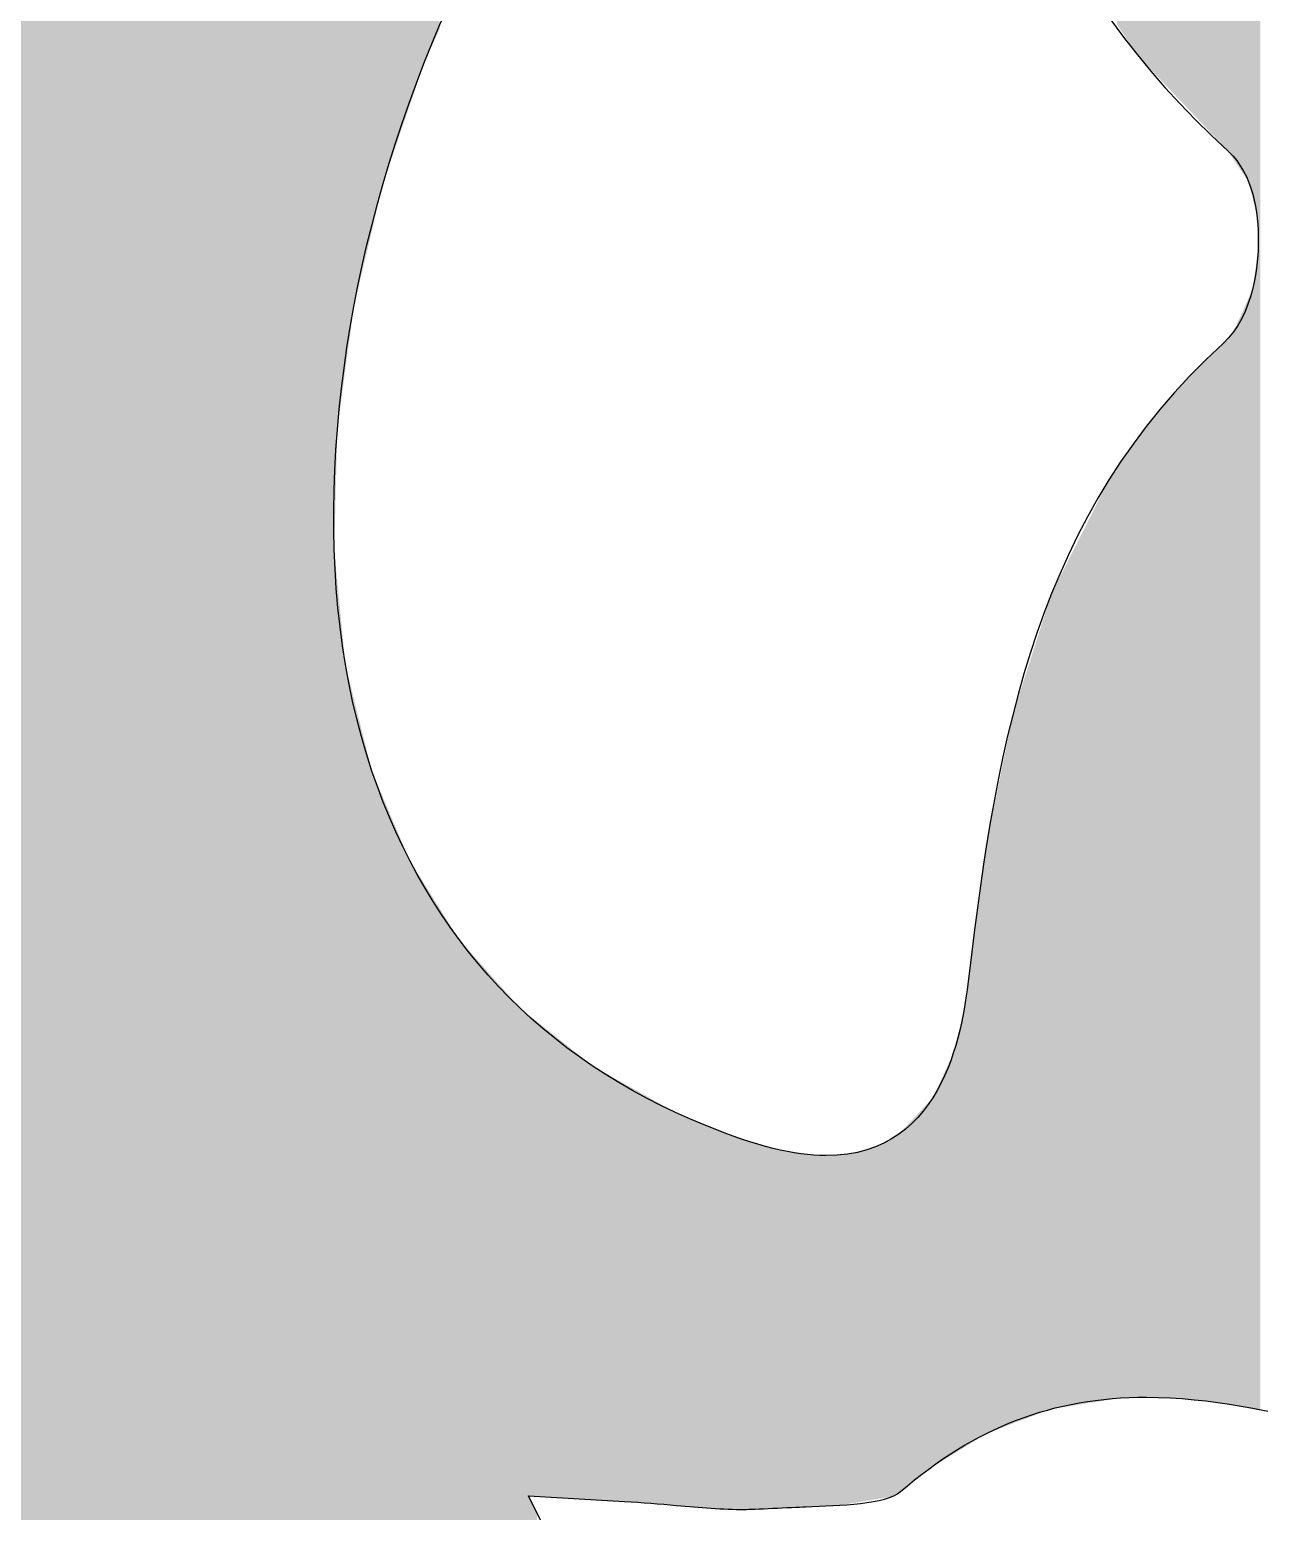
# Model space of a CAD drawing. Extents: x 274 to 390, y 552 to 644.
# Drawn here: x 354.66 to 365.66, y 573.43 to 586.68 of the extents above; entities that cross this region are included whole.
import ezdxf

# ---------------------------------------------------------------- set-up
doc = ezdxf.new("R2010")
doc.units = 0
doc.layers.add('LAYER_1', color=7, linetype='CONTINUOUS')

# ---------------------------------------------------------------- blocks, each defined once
blk = doc.blocks.new('*U1')
at = {"layer": 'LAYER_1', "color": 7}
for points in [[(356.849, 562.004), (356.59, 634.982), (356.849, 635.052)], [(356.849, 562.004), (356.849, 635.052), (357.126, 562.203)], [(357.126, 562.203), (356.849, 635.052), (357.126, 634.868)], [(356.59, 561.818), (355.583, 634.711), (356.59, 634.982)], [(356.59, 561.818), (356.59, 634.982), (356.849, 562.004)], [(357.126, 562.203), (357.126, 634.868), (357.337, 562.5)], [(357.337, 562.5), (357.126, 634.868), (357.337, 634.729)], [(355.464, 561.973), (355.233, 634.466), (355.464, 634.678)], [(355.583, 561.931), (355.464, 634.678), (355.583, 634.711)], [(355.464, 561.973), (355.464, 634.678), (355.583, 561.931)], [(355.583, 561.931), (355.583, 634.711), (356.59, 561.818)], [(355.233, 562.055), (355.096, 634.34), (355.233, 634.466)], [(355.233, 562.055), (355.233, 634.466), (355.464, 561.973)], [(355.096, 562.124), (354.23, 633.738), (355.096, 634.34)], [(355.096, 562.124), (355.096, 634.34), (355.233, 562.055)], [(354.23, 562.559), (354.23, 633.738), (355.096, 562.124)], [(357.337, 562.5), (357.337, 613.445), (357.341, 562.507)], [(357.341, 562.507), (357.337, 613.445), (357.341, 613.036)], [(357.341, 562.507), (357.341, 613.036), (357.349, 562.517)], [(357.349, 562.517), (357.341, 613.036), (357.349, 612.837)], [(357.349, 562.517), (357.349, 612.837), (357.357, 562.529)], [(357.357, 562.529), (357.349, 612.837), (357.357, 612.682)], [(357.357, 562.529), (357.357, 612.682), (357.371, 562.549)], [(357.371, 562.549), (357.357, 612.682), (357.371, 612.491)], [(357.371, 562.549), (357.371, 612.491), (357.384, 562.567)], [(357.384, 562.567), (357.371, 612.491), (357.384, 612.395)], [(357.384, 562.567), (357.384, 612.395), (357.386, 562.57)], [(357.386, 562.57), (357.384, 612.395), (357.386, 612.382)], [(357.386, 582.03), (357.386, 612.382), (357.394, 582.333)], [(357.394, 582.333), (357.386, 612.382), (357.394, 612.324)], [(357.394, 582.333), (357.394, 612.324), (357.414, 583.104)], [(357.414, 583.104), (357.394, 612.324), (357.414, 612.176)], [(357.414, 583.104), (357.414, 612.176), (357.474, 583.55)], [(357.474, 583.55), (357.414, 612.176), (357.474, 611.733)], [(357.474, 583.55), (357.474, 611.733), (357.486, 583.639)], [(357.486, 583.639), (357.474, 611.733), (357.486, 611.681)], [(357.486, 583.639), (357.486, 611.681), (357.54, 584.035)], [(357.54, 584.035), (357.486, 611.681), (357.54, 611.451)], [(357.54, 584.035), (357.54, 611.451), (357.562, 584.203)], [(357.562, 584.203), (357.54, 611.451), (357.562, 611.354)], [(357.562, 584.203), (357.562, 611.354), (357.576, 584.263)], [(357.576, 584.263), (357.562, 611.354), (357.576, 611.293)], [(357.576, 584.263), (357.576, 611.293), (357.615, 584.425)], [(357.615, 584.425), (357.576, 611.293), (357.615, 611.128)], [(357.615, 584.425), (357.615, 611.128), (357.647, 584.56)], [(357.647, 584.56), (357.615, 611.128), (357.647, 610.99)], [(357.647, 584.56), (357.647, 610.99), (357.723, 584.879)], [(357.723, 584.879), (357.647, 610.99), (357.723, 610.762)], [(365.665, 574.333), (365.645, 610.72), (365.665, 610.807)], [(357.723, 584.879), (357.723, 610.762), (357.823, 585.302)], [(357.823, 585.302), (357.723, 610.762), (357.823, 610.458)], [(365.637, 584.992), (365.612, 610.579), (365.637, 610.688)], [(365.645, 584.706), (365.637, 610.688), (365.645, 610.72)], [(365.637, 584.992), (365.637, 610.688), (365.645, 584.706)], [(365.645, 574.337), (365.645, 610.72), (365.665, 574.333)], [(365.595, 585.174), (365.562, 610.475), (365.595, 610.543)], [(365.612, 585.101), (365.595, 610.543), (365.612, 610.579)], [(365.595, 585.174), (365.595, 610.543), (365.612, 585.101)], [(365.612, 585.101), (365.612, 610.579), (365.637, 584.992)], [(357.823, 585.302), (357.823, 610.458), (357.842, 585.357)], [(357.842, 585.357), (357.823, 610.458), (357.842, 610.401)], [(365.562, 585.312), (365.5, 610.345), (365.562, 610.475)], [(365.562, 585.312), (365.562, 610.475), (365.595, 585.174)], [(357.842, 585.357), (357.842, 610.401), (357.885, 585.485)], [(357.885, 585.485), (357.842, 610.401), (357.885, 610.27)], [(365.5, 585.406), (365.455, 610.252), (365.5, 610.345)], [(365.5, 585.406), (365.5, 610.345), (365.562, 585.312)], [(357.885, 585.485), (357.885, 610.27), (357.919, 585.584)], [(357.919, 585.584), (357.885, 610.27), (357.919, 610.192)], [(357.919, 585.584), (357.919, 610.192), (358.06, 585.998)], [(358.06, 585.998), (357.919, 610.192), (358.06, 609.866)], [(365.388, 585.575), (365.378, 610.132), (365.388, 610.148)], [(365.39, 585.571), (365.388, 610.148), (365.39, 610.152)], [(365.388, 585.575), (365.388, 610.148), (365.39, 585.571)], [(365.426, 585.517), (365.39, 610.152), (365.426, 610.207)], [(365.39, 585.571), (365.39, 610.152), (365.426, 585.517)], [(365.439, 585.497), (365.426, 610.207), (365.439, 610.227)], [(365.426, 585.517), (365.426, 610.207), (365.439, 585.497)], [(365.455, 585.473), (365.439, 610.227), (365.455, 610.252)], [(365.439, 585.497), (365.439, 610.227), (365.455, 585.473)], [(365.455, 585.473), (365.455, 610.252), (365.5, 585.406)], [(365.317, 585.655), (365.255, 609.942), (365.317, 610.038)], [(365.338, 585.632), (365.317, 610.038), (365.338, 610.071)], [(365.317, 585.655), (365.317, 610.038), (365.338, 585.632)], [(365.357, 585.612), (365.338, 610.071), (365.357, 610.101)], [(365.338, 585.632), (365.338, 610.071), (365.357, 585.612)], [(365.378, 585.59), (365.357, 610.101), (365.378, 610.132)], [(365.357, 585.612), (365.357, 610.101), (365.378, 585.59)], [(365.378, 585.59), (365.378, 610.132), (365.388, 585.575)], [(365.254, 585.721), (365.166, 609.815), (365.254, 609.941)], [(365.255, 585.72), (365.254, 609.941), (365.255, 609.942)], [(365.254, 585.721), (365.254, 609.941), (365.255, 585.72)], [(365.255, 585.72), (365.255, 609.942), (365.317, 585.655)], [(358.06, 585.998), (358.06, 609.866), (358.062, 586.002)], [(358.062, 586.002), (358.06, 609.866), (358.062, 609.863)], [(358.062, 586.002), (358.062, 609.863), (358.185, 586.364)], [(358.185, 586.364), (358.062, 609.863), (358.185, 609.578)], [(365.166, 585.815), (365.077, 609.688), (365.166, 609.815)], [(365.166, 585.815), (365.166, 609.815), (365.254, 585.721)], [(365.035, 585.953), (364.995, 609.57), (365.035, 609.628)], [(365.077, 585.909), (365.035, 609.628), (365.077, 609.688)], [(365.035, 585.953), (365.035, 609.628), (365.077, 585.909)], [(365.077, 585.909), (365.077, 609.688), (365.166, 585.815)], [(358.185, 586.364), (358.185, 609.578), (358.188, 586.375)], [(358.188, 586.375), (358.185, 609.578), (358.188, 609.571)], [(358.188, 586.375), (358.188, 609.571), (358.33, 586.688)], [(364.94, 586.054), (364.89, 609.401), (364.94, 609.481)], [(364.995, 585.996), (364.94, 609.481), (364.995, 609.57)], [(364.94, 586.054), (364.94, 609.481), (364.995, 585.996)], [(364.995, 585.996), (364.995, 609.57), (365.035, 585.953)], [(364.89, 586.107), (364.714, 609.117), (364.89, 609.401)], [(364.89, 586.107), (364.89, 609.401), (364.94, 586.054)], [(364.714, 586.294), (364.644, 609.004), (364.714, 609.117)], [(364.714, 586.294), (364.714, 609.117), (364.89, 586.107)], [(364.644, 586.368), (364.609, 608.948), (364.644, 609.004)], [(364.644, 586.368), (364.644, 609.004), (364.714, 586.294)], [(364.545, 586.481), (364.501, 608.774), (364.545, 608.845)], [(364.566, 586.451), (364.545, 608.845), (364.566, 608.878)], [(364.545, 586.481), (364.545, 608.845), (364.566, 586.451)], [(364.595, 586.42), (364.566, 608.878), (364.595, 608.926)], [(364.566, 586.451), (364.566, 608.878), (364.595, 586.42)], [(364.609, 586.405), (364.595, 608.926), (364.609, 608.948)], [(364.595, 586.42), (364.595, 608.926), (364.609, 586.405)], [(364.609, 586.405), (364.609, 608.948), (364.644, 586.368)], [(364.494, 586.558), (364.417, 608.622), (364.494, 608.763)], [(364.501, 586.548), (364.494, 608.763), (364.501, 608.774)], [(364.494, 586.558), (364.494, 608.763), (364.501, 586.548)], [(364.501, 586.548), (364.501, 608.774), (364.545, 586.481)], [(364.417, 586.674), (364.384, 608.563), (364.417, 608.622)], [(364.384, 586.723), (364.384, 608.563), (364.417, 586.674)], [(364.417, 586.674), (364.417, 608.622), (364.494, 586.558)], [(365.637, 574.339), (365.612, 584.474), (365.637, 584.653)], [(365.645, 574.337), (365.637, 584.653), (365.645, 584.706)], [(365.637, 574.339), (365.637, 584.653), (365.645, 574.337)], [(365.612, 574.344), (365.595, 584.354), (365.612, 584.474)], [(365.612, 574.344), (365.612, 584.474), (365.637, 574.339)], [(365.595, 574.348), (365.562, 584.282), (365.595, 584.354)], [(365.595, 574.348), (365.595, 584.354), (365.612, 574.344)], [(365.562, 574.355), (365.5, 584.142), (365.562, 584.282)], [(365.562, 574.355), (365.562, 584.282), (365.595, 574.348)], [(365.5, 574.368), (365.455, 584.042), (365.5, 584.142)], [(365.5, 574.368), (365.5, 584.142), (365.562, 574.355)], [(365.378, 574.393), (365.357, 583.896), (365.378, 583.92)], [(365.388, 574.391), (365.378, 583.92), (365.388, 583.931)], [(365.378, 574.393), (365.378, 583.92), (365.388, 574.391)], [(365.39, 574.391), (365.388, 583.931), (365.39, 583.934)], [(365.388, 574.391), (365.388, 583.931), (365.39, 574.391)], [(365.426, 574.384), (365.39, 583.934), (365.426, 583.976)], [(365.39, 574.391), (365.39, 583.934), (365.426, 574.384)], [(365.439, 574.381), (365.426, 583.976), (365.439, 584.006)], [(365.426, 574.384), (365.426, 583.976), (365.439, 574.381)], [(365.455, 574.377), (365.439, 584.006), (365.455, 584.042)], [(365.439, 574.381), (365.439, 584.006), (365.455, 574.377)], [(365.455, 574.377), (365.455, 584.042), (365.5, 574.368)], [(365.254, 574.407), (365.166, 583.712), (365.254, 583.799)], [(365.255, 574.407), (365.254, 583.799), (365.255, 583.8)], [(365.254, 574.407), (365.254, 583.799), (365.255, 574.407)], [(365.317, 574.4), (365.255, 583.8), (365.317, 583.857)], [(365.255, 574.407), (365.255, 583.8), (365.317, 574.4)], [(365.338, 574.397), (365.317, 583.857), (365.338, 583.877)], [(365.317, 574.4), (365.317, 583.857), (365.338, 574.397)], [(365.357, 574.395), (365.338, 583.877), (365.357, 583.896)], [(365.338, 574.397), (365.338, 583.877), (365.357, 574.395)], [(365.357, 574.395), (365.357, 583.896), (365.378, 574.393)], [(365.166, 574.417), (365.077, 583.624), (365.166, 583.712)], [(365.166, 574.417), (365.166, 583.712), (365.254, 574.407)], [(364.995, 574.437), (364.94, 583.472), (364.995, 583.536)], [(365.035, 574.432), (364.995, 583.536), (365.035, 583.583)], [(364.995, 574.437), (364.995, 583.536), (365.035, 574.432)], [(365.077, 574.427), (365.035, 583.583), (365.077, 583.624)], [(365.035, 574.432), (365.035, 583.583), (365.077, 574.427)], [(365.077, 574.427), (365.077, 583.624), (365.166, 574.417)], [(364.89, 574.446), (364.714, 583.211), (364.89, 583.415)], [(364.94, 574.443), (364.89, 583.415), (364.94, 583.472)], [(364.89, 574.446), (364.89, 583.415), (364.94, 574.443)], [(364.94, 574.443), (364.94, 583.472), (364.995, 574.437)], [(364.644, 574.452), (364.609, 583.079), (364.644, 583.13)], [(364.714, 574.454), (364.644, 583.13), (364.714, 583.211)], [(364.644, 574.452), (364.644, 583.13), (364.714, 574.454)], [(364.714, 574.454), (364.714, 583.211), (364.89, 574.446)], [(364.566, 574.45), (364.545, 582.988), (364.566, 583.018)], [(364.595, 574.451), (364.566, 583.018), (364.595, 583.06)], [(364.566, 574.45), (364.566, 583.018), (364.595, 574.451)], [(364.609, 574.451), (364.595, 583.06), (364.609, 583.079)], [(364.595, 574.451), (364.595, 583.06), (364.609, 574.451)], [(364.609, 574.451), (364.609, 583.079), (364.644, 574.452)], [(364.494, 574.449), (364.417, 582.804), (364.494, 582.915)], [(364.501, 574.449), (364.494, 582.915), (364.501, 582.925)], [(364.494, 574.449), (364.494, 582.915), (364.501, 574.449)], [(364.545, 574.45), (364.501, 582.925), (364.545, 582.988)], [(364.501, 574.449), (364.501, 582.925), (364.545, 574.45)], [(364.545, 574.45), (364.545, 582.988), (364.566, 574.45)], [(364.366, 574.439), (364.311, 582.653), (364.366, 582.731)], [(364.384, 574.442), (364.366, 582.731), (364.384, 582.757)], [(364.366, 574.439), (364.366, 582.731), (364.384, 574.442)], [(364.417, 574.447), (364.384, 582.757), (364.417, 582.804)], [(364.384, 574.442), (364.384, 582.757), (364.417, 574.447)], [(364.417, 574.447), (364.417, 582.804), (364.494, 574.449)], [(364.311, 574.43), (364.14, 582.313), (364.311, 582.653)], [(364.311, 574.43), (364.311, 582.653), (364.366, 574.439)], [(364.14, 574.403), (364.059, 582.153), (364.14, 582.313)], [(364.14, 574.403), (364.14, 582.313), (364.311, 574.43)], [(364.027, 574.385), (363.989, 582.014), (364.027, 582.088)], [(364.059, 574.39), (364.027, 582.088), (364.059, 582.153)], [(364.027, 574.385), (364.027, 582.088), (364.059, 574.39)], [(364.059, 574.39), (364.059, 582.153), (364.14, 574.403)], [(357.386, 562.57), (357.386, 582.03), (357.394, 562.581)], [(357.394, 562.581), (357.386, 582.03), (357.394, 581.948)], [(357.394, 562.581), (357.394, 581.948), (357.414, 562.615)], [(357.414, 562.615), (357.394, 581.948), (357.414, 581.743)], [(363.969, 574.376), (363.933, 581.903), (363.969, 581.974)], [(363.989, 574.379), (363.969, 581.974), (363.989, 582.014)], [(363.969, 574.376), (363.969, 581.974), (363.989, 574.379)], [(363.989, 574.379), (363.989, 582.014), (364.027, 574.385)], [(363.933, 574.37), (363.799, 581.637), (363.933, 581.903)], [(363.933, 574.37), (363.933, 581.903), (363.969, 574.376)], [(357.414, 562.615), (357.414, 581.743), (357.474, 562.715)], [(357.474, 562.715), (357.414, 581.743), (357.474, 581.127)], [(363.797, 574.349), (363.682, 581.27), (363.797, 581.63)], [(363.799, 574.349), (363.797, 581.63), (363.799, 581.637)], [(363.797, 574.349), (363.797, 581.63), (363.797, 574.349)], [(363.797, 574.349), (363.797, 581.63), (363.797, 581.63)], [(363.797, 574.349), (363.797, 581.63), (363.799, 574.349)], [(363.799, 574.349), (363.799, 581.637), (363.933, 574.37)], [(363.682, 574.305), (363.672, 581.239), (363.682, 581.27)], [(363.682, 574.305), (363.682, 581.27), (363.797, 574.349)], [(363.672, 574.301), (363.62, 581.076), (363.672, 581.239)], [(363.672, 574.301), (363.672, 581.239), (363.682, 574.305)], [(357.474, 562.715), (357.474, 581.127), (357.486, 562.735)], [(357.486, 562.735), (357.474, 581.127), (357.486, 581.003)], [(357.486, 562.735), (357.486, 581.003), (357.54, 562.825)], [(357.54, 562.825), (357.486, 581.003), (357.54, 580.788)], [(363.615, 574.28), (363.594, 580.997), (363.615, 581.062)], [(363.618, 574.281), (363.615, 581.062), (363.618, 581.072)], [(363.615, 574.28), (363.615, 581.062), (363.618, 574.281)], [(363.62, 574.282), (363.618, 581.072), (363.62, 581.076)], [(363.618, 574.281), (363.618, 581.072), (363.62, 574.282)], [(363.62, 574.282), (363.62, 581.076), (363.672, 574.301)], [(363.584, 574.268), (363.547, 580.85), (363.584, 580.963)], [(363.589, 574.27), (363.584, 580.963), (363.589, 580.98)], [(363.584, 574.268), (363.584, 580.963), (363.589, 574.27)], [(363.594, 574.272), (363.589, 580.98), (363.594, 580.997)], [(363.589, 574.27), (363.589, 580.98), (363.594, 574.272)], [(363.594, 574.272), (363.594, 580.997), (363.615, 574.28)], [(357.54, 562.825), (357.54, 580.788), (357.562, 562.863)], [(357.562, 562.863), (357.54, 580.788), (357.562, 580.697)], [(363.529, 574.247), (363.505, 580.719), (363.529, 580.792)], [(363.547, 574.254), (363.529, 580.792), (363.547, 580.85)], [(363.529, 574.247), (363.529, 580.792), (363.547, 574.254)], [(363.547, 574.254), (363.547, 580.85), (363.584, 574.268)], [(357.562, 562.863), (357.562, 580.697), (357.576, 562.886)], [(357.576, 562.886), (357.562, 580.697), (357.576, 580.64)], [(357.576, 562.886), (357.576, 580.64), (357.615, 562.921)], [(357.615, 562.921), (357.576, 580.64), (357.615, 580.485)], [(363.469, 574.225), (363.455, 580.562), (363.469, 580.607)], [(363.47, 574.225), (363.469, 580.607), (363.47, 580.608)], [(363.469, 574.225), (363.469, 580.607), (363.47, 574.225)], [(363.476, 574.228), (363.47, 580.608), (363.476, 580.628)], [(363.47, 574.225), (363.47, 580.608), (363.476, 574.228)], [(363.486, 574.231), (363.476, 580.628), (363.486, 580.658)], [(363.476, 574.228), (363.476, 580.628), (363.486, 574.231)], [(363.505, 574.239), (363.486, 580.658), (363.505, 580.719)], [(363.486, 574.231), (363.486, 580.658), (363.505, 574.239)], [(363.505, 574.239), (363.505, 580.719), (363.529, 574.247)], [(357.615, 562.921), (357.615, 580.485), (357.647, 562.95)], [(357.647, 562.95), (357.615, 580.485), (357.647, 580.355)], [(363.451, 574.218), (363.423, 580.411), (363.451, 580.551)], [(363.455, 574.22), (363.451, 580.551), (363.455, 580.562)], [(363.451, 574.218), (363.451, 580.551), (363.455, 574.22)], [(363.455, 574.22), (363.455, 580.562), (363.469, 574.225)], [(357.647, 562.95), (357.647, 580.355), (357.723, 563.019)], [(357.723, 563.019), (357.647, 580.355), (357.723, 580.051)], [(363.42, 574.207), (363.402, 580.308), (363.42, 580.396)], [(363.423, 574.208), (363.42, 580.396), (363.423, 580.411)], [(363.42, 574.207), (363.42, 580.396), (363.423, 574.208)], [(363.423, 574.208), (363.423, 580.411), (363.451, 574.218)], [(363.402, 574.2), (363.221, 579.413), (363.402, 580.308)], [(363.402, 574.2), (363.402, 580.308), (363.42, 574.207)], [(357.723, 563.019), (357.723, 580.051), (357.823, 563.11)], [(357.823, 563.11), (357.723, 580.051), (357.823, 579.814)], [(357.823, 563.11), (357.823, 579.814), (357.842, 563.127)], [(357.842, 563.127), (357.823, 579.814), (357.842, 579.769)], [(357.842, 563.127), (357.842, 579.769), (357.885, 563.166)], [(357.885, 563.166), (357.842, 579.769), (357.885, 579.666)], [(357.885, 563.166), (357.885, 579.666), (357.919, 563.197)], [(357.919, 563.197), (357.885, 579.666), (357.919, 579.587)], [(357.919, 563.197), (357.919, 579.587), (358.06, 563.251)], [(358.06, 563.251), (357.919, 579.587), (358.06, 579.254)], [(363.218, 574.131), (363.199, 579.249), (363.218, 579.391)], [(363.221, 574.132), (363.218, 579.391), (363.221, 579.413)], [(363.218, 574.131), (363.218, 579.391), (363.221, 574.132)], [(363.221, 574.132), (363.221, 579.413), (363.402, 574.2)], [(358.06, 563.251), (358.06, 579.254), (358.062, 563.252)], [(358.062, 563.252), (358.06, 579.254), (358.062, 579.25)], [(358.062, 563.252), (358.062, 579.25), (358.185, 563.299)], [(358.185, 563.299), (358.062, 579.25), (358.185, 579.054)], [(363.199, 574.118), (363.096, 578.494), (363.199, 579.249)], [(363.199, 574.118), (363.199, 579.249), (363.218, 574.131)], [(358.185, 563.299), (358.185, 579.054), (358.188, 563.3)], [(358.188, 563.3), (358.185, 579.054), (358.188, 579.048)], [(358.188, 563.3), (358.188, 579.048), (358.33, 563.355)], [(358.33, 563.355), (358.188, 579.048), (358.33, 578.822)], [(358.33, 563.355), (358.33, 578.822), (358.453, 563.402)], [(358.453, 563.402), (358.33, 578.822), (358.453, 578.624)], [(358.453, 563.402), (358.453, 578.624), (358.504, 563.422)], [(358.504, 563.422), (358.453, 578.624), (358.504, 578.544)], [(358.504, 563.422), (358.504, 578.544), (358.53, 563.432)], [(358.53, 563.432), (358.504, 578.544), (358.53, 578.515)], [(358.53, 563.432), (358.53, 578.515), (358.54, 563.436)], [(358.54, 563.436), (358.53, 578.515), (358.54, 578.503)], [(358.54, 563.436), (358.54, 578.503), (358.584, 563.453)], [(358.584, 563.453), (358.54, 578.503), (358.584, 578.454)], [(363.096, 574.055), (363.071, 578.31), (363.096, 578.494)], [(363.096, 574.055), (363.096, 578.494), (363.199, 574.118)], [(358.584, 563.453), (358.584, 578.454), (358.636, 563.473)], [(358.636, 563.473), (358.584, 578.454), (358.636, 578.395)], [(358.636, 563.473), (358.636, 578.395), (358.65, 563.478)], [(358.65, 563.478), (358.636, 578.395), (358.65, 578.38)], [(358.65, 563.478), (358.65, 578.38), (358.655, 563.48)], [(358.655, 563.48), (358.65, 578.38), (358.655, 578.373)], [(358.655, 563.48), (358.655, 578.373), (358.703, 563.498)], [(358.703, 563.498), (358.655, 578.373), (358.703, 578.32)], [(358.703, 563.498), (358.703, 578.32), (358.797, 563.535)], [(358.797, 563.535), (358.703, 578.32), (358.797, 578.214)], [(363.062, 574.033), (363.021, 577.948), (363.062, 578.238)], [(363.071, 574.039), (363.062, 578.238), (363.071, 578.31)], [(363.062, 574.033), (363.062, 578.238), (363.071, 574.039)], [(363.071, 574.039), (363.071, 578.31), (363.096, 574.055)], [(358.797, 563.535), (358.797, 578.214), (358.822, 563.577)], [(358.822, 563.577), (358.797, 578.214), (358.822, 578.186)], [(358.822, 563.577), (358.822, 578.186), (358.87, 563.658)], [(358.87, 563.658), (358.822, 578.186), (358.87, 578.133)], [(358.87, 563.658), (358.87, 578.133), (358.876, 563.668)], [(358.876, 563.668), (358.87, 578.133), (358.876, 578.125)], [(358.876, 563.668), (358.876, 578.125), (358.947, 563.789)], [(358.947, 563.789), (358.876, 578.125), (358.947, 578.046)], [(358.947, 563.789), (358.947, 578.046), (359.042, 563.949)], [(359.042, 563.949), (358.947, 578.046), (359.042, 577.939)], [(359.042, 563.949), (359.042, 577.939), (359.048, 563.959)], [(359.048, 563.959), (359.042, 577.939), (359.048, 577.933)], [(359.048, 563.959), (359.048, 577.933), (359.103, 564.053)], [(359.103, 564.053), (359.048, 577.933), (359.103, 577.888)], [(359.103, 564.053), (359.103, 577.888), (359.127, 564.093)], [(359.127, 564.093), (359.103, 577.888), (359.127, 577.869)], [(359.127, 573.56), (359.127, 577.869), (359.131, 573.571)], [(359.131, 573.571), (359.127, 577.869), (359.131, 577.866)], [(359.131, 573.571), (359.131, 577.866), (359.162, 573.569)], [(359.162, 573.569), (359.131, 577.866), (359.162, 577.841)], [(359.162, 573.569), (359.162, 577.841), (359.2, 573.567)], [(359.2, 573.567), (359.162, 577.841), (359.2, 577.811)], [(363.016, 574.004), (362.978, 577.762), (363.016, 577.918)], [(363.017, 574.005), (363.016, 577.918), (363.017, 577.923)], [(363.016, 574.004), (363.016, 577.918), (363.017, 574.005)], [(363.021, 574.007), (363.017, 577.923), (363.021, 577.948)], [(363.017, 574.005), (363.017, 577.923), (363.021, 574.007)], [(363.021, 574.007), (363.021, 577.948), (363.062, 574.033)], [(359.2, 573.567), (359.2, 577.811), (359.209, 573.566)], [(359.209, 573.566), (359.2, 577.811), (359.209, 577.803)], [(359.209, 573.566), (359.209, 577.803), (359.295, 573.561)], [(359.295, 573.561), (359.209, 577.803), (359.295, 577.735)], [(359.295, 573.561), (359.295, 577.735), (359.338, 573.559)], [(359.338, 573.559), (359.295, 577.735), (359.338, 577.7)], [(359.338, 573.559), (359.338, 577.7), (359.368, 573.557)], [(359.368, 573.557), (359.338, 577.7), (359.368, 577.677)], [(362.978, 573.981), (362.92, 577.529), (362.978, 577.762)], [(362.978, 573.981), (362.978, 577.762), (363.016, 574.004)], [(359.368, 573.557), (359.368, 577.677), (359.401, 573.555)], [(359.401, 573.555), (359.368, 577.677), (359.401, 577.65)], [(359.401, 573.555), (359.401, 577.65), (359.417, 573.554)], [(359.417, 573.554), (359.401, 577.65), (359.417, 577.638)], [(359.417, 573.554), (359.417, 577.638), (359.437, 573.553)], [(359.437, 573.553), (359.417, 577.638), (359.437, 577.622)], [(359.437, 573.553), (359.437, 577.622), (359.485, 573.551)], [(359.485, 573.551), (359.437, 577.622), (359.485, 577.583)], [(359.485, 573.551), (359.485, 577.583), (359.494, 573.55)], [(359.494, 573.55), (359.485, 577.583), (359.494, 577.576)], [(359.494, 573.55), (359.494, 577.576), (359.503, 573.55)], [(359.503, 573.55), (359.494, 577.576), (359.503, 577.568)], [(359.503, 573.55), (359.503, 577.568), (359.562, 573.546)], [(359.562, 573.546), (359.503, 577.568), (359.562, 577.521)], [(359.562, 573.546), (359.562, 577.521), (359.586, 573.545)], [(359.586, 573.545), (359.562, 577.521), (359.586, 577.502)], [(359.586, 573.545), (359.586, 577.502), (359.6, 573.544)], [(359.6, 573.544), (359.586, 577.502), (359.6, 577.491)], [(359.6, 573.544), (359.6, 577.491), (359.634, 573.542)], [(359.634, 573.542), (359.6, 577.491), (359.634, 577.464)], [(359.634, 573.542), (359.634, 577.464), (359.645, 573.542)], [(359.645, 573.542), (359.634, 577.464), (359.645, 577.455)], [(359.645, 573.542), (359.645, 577.455), (359.67, 573.54)], [(359.67, 573.54), (359.645, 577.455), (359.67, 577.435)], [(359.67, 573.54), (359.67, 577.435), (359.692, 573.539)], [(359.692, 573.539), (359.67, 577.435), (359.692, 577.417)], [(362.894, 573.929), (362.872, 577.424), (362.894, 577.472)], [(362.92, 573.945), (362.894, 577.472), (362.92, 577.529)], [(362.894, 573.929), (362.894, 577.472), (362.92, 573.945)], [(362.92, 573.945), (362.92, 577.529), (362.978, 573.981)], [(359.692, 573.539), (359.692, 577.417), (359.702, 573.538)], [(359.702, 573.538), (359.692, 577.417), (359.702, 577.412)], [(359.702, 573.538), (359.702, 577.412), (359.802, 573.533)], [(359.802, 573.533), (359.702, 577.412), (359.802, 577.356)], [(359.802, 573.533), (359.802, 577.356), (359.831, 573.531)], [(359.831, 573.531), (359.802, 577.356), (359.831, 577.34)], [(359.831, 573.531), (359.831, 577.34), (359.871, 573.529)], [(359.871, 573.529), (359.831, 577.34), (359.871, 577.317)], [(359.871, 573.529), (359.871, 577.317), (359.897, 573.527)], [(359.897, 573.527), (359.871, 577.317), (359.897, 577.303)], [(359.897, 573.527), (359.897, 577.303), (359.925, 573.526)], [(359.925, 573.526), (359.897, 577.303), (359.925, 577.287)], [(362.816, 573.88), (362.797, 577.26), (362.816, 577.302)], [(362.838, 573.893), (362.816, 577.302), (362.838, 577.349)], [(362.816, 573.88), (362.816, 577.302), (362.838, 573.893)], [(362.872, 573.915), (362.838, 577.349), (362.872, 577.424)], [(362.838, 573.893), (362.838, 577.349), (362.872, 573.915)], [(362.872, 573.915), (362.872, 577.424), (362.894, 573.929)], [(359.925, 573.526), (359.925, 577.287), (359.934, 573.525)], [(359.934, 573.525), (359.925, 577.287), (359.934, 577.282)], [(359.934, 573.525), (359.934, 577.282), (360.04, 573.519)], [(360.04, 573.519), (359.934, 577.282), (360.04, 577.222)], [(360.04, 573.519), (360.04, 577.222), (360.076, 573.516)], [(360.076, 573.516), (360.04, 577.222), (360.076, 577.202)], [(360.076, 573.516), (360.076, 577.202), (360.192, 573.507)], [(360.192, 573.507), (360.076, 577.202), (360.192, 577.137)], [(362.777, 573.856), (362.737, 577.131), (362.777, 577.218)], [(362.797, 573.868), (362.777, 577.218), (362.797, 577.26)], [(362.777, 573.856), (362.777, 577.218), (362.797, 573.868)], [(362.797, 573.868), (362.797, 577.26), (362.816, 573.88)], [(360.192, 573.507), (360.192, 577.137), (360.206, 573.506)], [(360.206, 573.506), (360.192, 577.137), (360.206, 577.129)], [(360.206, 573.506), (360.206, 577.129), (360.302, 573.498)], [(360.302, 573.498), (360.206, 577.129), (360.302, 577.075)], [(360.302, 573.498), (360.302, 577.075), (360.342, 573.495)], [(360.342, 573.495), (360.302, 577.075), (360.342, 577.053)], [(360.342, 573.495), (360.342, 577.053), (360.347, 573.494)], [(360.347, 573.494), (360.342, 577.053), (360.347, 577.05)], [(360.347, 573.494), (360.347, 577.05), (360.431, 573.488)], [(360.431, 573.488), (360.347, 577.05), (360.431, 577.003)], [(362.669, 573.788), (362.614, 576.998), (362.669, 577.057)], [(362.734, 573.829), (362.669, 577.057), (362.734, 577.127)], [(362.669, 573.788), (362.669, 577.057), (362.734, 573.829)], [(362.737, 573.831), (362.734, 577.127), (362.737, 577.131)], [(362.734, 573.829), (362.734, 577.127), (362.737, 573.831)], [(362.737, 573.831), (362.737, 577.131), (362.777, 573.856)], [(360.431, 573.488), (360.431, 577.003), (360.437, 573.487)], [(360.437, 573.487), (360.431, 577.003), (360.437, 576.999)], [(360.437, 573.487), (360.437, 576.999), (360.534, 573.479)], [(360.534, 573.479), (360.437, 576.999), (360.534, 576.956)], [(360.534, 573.479), (360.534, 576.956), (360.547, 573.478)], [(360.547, 573.478), (360.534, 576.956), (360.547, 576.951)], [(360.547, 573.478), (360.547, 576.951), (360.563, 573.477)], [(360.563, 573.477), (360.547, 576.951), (360.563, 576.944)], [(360.563, 573.477), (360.563, 576.944), (360.638, 573.472)], [(360.638, 573.472), (360.563, 576.944), (360.638, 576.91)], [(360.638, 573.472), (360.638, 576.91), (360.648, 573.471)], [(360.648, 573.471), (360.638, 576.91), (360.648, 576.906)], [(360.648, 573.471), (360.648, 576.906), (360.718, 573.467)], [(360.718, 573.467), (360.648, 576.906), (360.718, 576.878)], [(362.535, 573.683), (362.508, 576.885), (362.535, 576.913)], [(362.557, 573.7), (362.535, 576.913), (362.557, 576.937)], [(362.535, 573.683), (362.535, 576.913), (362.557, 573.7)], [(362.564, 573.706), (362.557, 576.937), (362.564, 576.945)], [(362.557, 573.7), (362.557, 576.937), (362.564, 573.706)], [(362.613, 573.744), (362.564, 576.945), (362.613, 576.997)], [(362.564, 573.706), (362.564, 576.945), (362.613, 573.744)], [(362.614, 573.745), (362.613, 576.997), (362.614, 576.998)], [(362.613, 573.744), (362.613, 576.997), (362.614, 573.745)], [(362.614, 573.745), (362.614, 576.998), (362.669, 573.788)], [(360.718, 573.467), (360.718, 576.878), (360.75, 573.464)], [(360.75, 573.464), (360.718, 576.878), (360.75, 576.865)], [(360.75, 573.464), (360.75, 576.865), (360.873, 573.456)], [(360.873, 573.456), (360.75, 576.865), (360.873, 576.817)], [(360.873, 573.456), (360.873, 576.817), (360.888, 573.455)], [(360.888, 573.455), (360.873, 576.817), (360.888, 576.812)], [(360.888, 573.455), (360.888, 576.812), (360.91, 573.455)], [(360.91, 573.455), (360.888, 576.812), (360.91, 576.805)], [(360.91, 573.455), (360.91, 576.805), (360.92, 573.455)], [(360.92, 573.455), (360.91, 576.805), (360.92, 576.802)], [(360.92, 573.455), (360.92, 576.802), (360.997, 573.455)], [(360.997, 573.455), (360.92, 576.802), (360.997, 576.777)], [(360.997, 573.455), (360.997, 576.777), (361.007, 573.455)], [(361.007, 573.455), (360.997, 576.777), (361.007, 576.774)], [(361.007, 573.455), (361.007, 576.774), (361.04, 573.454)], [(361.04, 573.454), (361.007, 576.774), (361.04, 576.764)], [(362.368, 573.565), (362.307, 576.736), (362.368, 576.769)], [(362.369, 573.565), (362.368, 576.769), (362.369, 576.77)], [(362.368, 573.565), (362.368, 576.769), (362.369, 573.565)], [(362.398, 573.58), (362.369, 576.77), (362.398, 576.785)], [(362.369, 573.565), (362.369, 576.77), (362.398, 573.58)], [(362.434, 573.6), (362.398, 576.785), (362.434, 576.805)], [(362.398, 573.58), (362.398, 576.785), (362.434, 573.6)], [(362.439, 573.603), (362.434, 576.805), (362.439, 576.81)], [(362.434, 573.6), (362.434, 576.805), (362.439, 573.603)], [(362.447, 573.61), (362.439, 576.81), (362.447, 576.819)], [(362.439, 573.603), (362.439, 576.81), (362.447, 573.61)], [(362.463, 573.623), (362.447, 576.819), (362.463, 576.836)], [(362.447, 573.61), (362.447, 576.819), (362.463, 573.623)], [(362.466, 573.625), (362.463, 576.836), (362.466, 576.839)], [(362.463, 573.623), (362.463, 576.836), (362.466, 573.625)], [(362.47, 573.628), (362.466, 576.839), (362.47, 576.843)], [(362.466, 573.625), (362.466, 576.839), (362.47, 573.628)], [(362.479, 573.636), (362.47, 576.843), (362.479, 576.854)], [(362.47, 573.628), (362.47, 576.843), (362.479, 573.636)], [(362.482, 573.639), (362.479, 576.854), (362.482, 576.857)], [(362.479, 573.636), (362.479, 576.854), (362.482, 573.639)], [(362.488, 573.644), (362.482, 576.857), (362.488, 576.863)], [(362.482, 573.639), (362.482, 576.857), (362.488, 573.644)], [(362.508, 573.661), (362.488, 576.863), (362.508, 576.885)], [(362.488, 573.644), (362.488, 576.863), (362.508, 573.661)], [(362.508, 573.661), (362.508, 576.885), (362.535, 573.683)], [(361.04, 573.454), (361.04, 576.764), (361.046, 573.454)], [(361.046, 573.454), (361.04, 576.764), (361.046, 576.762)], [(361.046, 573.454), (361.046, 576.762), (361.067, 573.454)], [(361.067, 573.454), (361.046, 576.762), (361.067, 576.755)], [(361.067, 573.454), (361.067, 576.755), (361.111, 573.454)], [(361.111, 573.454), (361.067, 576.755), (361.111, 576.741)], [(361.111, 573.454), (361.111, 576.741), (361.15, 573.454)], [(361.15, 573.454), (361.111, 576.741), (361.15, 576.729)], [(361.15, 573.454), (361.15, 576.729), (361.151, 573.454)], [(361.151, 573.454), (361.15, 576.729), (361.151, 576.728)], [(361.151, 573.454), (361.151, 576.728), (361.234, 573.458)], [(361.234, 573.458), (361.151, 576.728), (361.234, 576.702)], [(361.234, 573.458), (361.234, 576.702), (361.309, 573.461)], [(361.309, 573.461), (361.234, 576.702), (361.309, 576.678)], [(361.309, 573.461), (361.309, 576.678), (361.341, 573.463)], [(361.341, 573.463), (361.309, 576.678), (361.341, 576.673)], [(361.341, 573.463), (361.341, 576.673), (361.474, 573.469)], [(361.474, 573.469), (361.341, 576.673), (361.474, 576.65)], [(361.474, 573.469), (361.474, 576.65), (361.493, 573.47)], [(361.493, 573.47), (361.474, 576.65), (361.493, 576.647)], [(361.493, 573.47), (361.493, 576.647), (361.498, 573.47)], [(361.498, 573.47), (361.493, 576.647), (361.498, 576.646)], [(361.498, 573.47), (361.498, 576.646), (361.499, 573.47)], [(361.499, 573.47), (361.498, 576.646), (361.499, 576.646)], [(361.499, 573.47), (361.499, 576.646), (361.578, 573.473)], [(361.578, 573.473), (361.499, 576.646), (361.578, 576.633)], [(361.578, 573.473), (361.578, 576.633), (361.592, 573.474)], [(361.592, 573.474), (361.578, 576.633), (361.592, 576.631)], [(362.072, 573.516), (361.984, 576.629), (362.072, 576.652)], [(362.102, 573.521), (362.072, 576.652), (362.102, 576.66)], [(362.072, 573.516), (362.072, 576.652), (362.102, 573.521)], [(362.153, 573.529), (362.102, 576.66), (362.153, 576.673)], [(362.102, 573.521), (362.102, 576.66), (362.153, 573.529)], [(362.192, 573.536), (362.153, 576.673), (362.192, 576.683)], [(362.153, 573.529), (362.153, 576.673), (362.192, 573.536)], [(362.21, 573.539), (362.192, 576.683), (362.21, 576.688)], [(362.192, 573.536), (362.192, 576.683), (362.21, 573.539)], [(362.226, 573.541), (362.21, 576.688), (362.226, 576.692)], [(362.21, 573.539), (362.21, 576.688), (362.226, 573.541)], [(362.281, 573.55), (362.226, 576.692), (362.281, 576.722)], [(362.226, 573.541), (362.226, 576.692), (362.281, 573.55)], [(362.307, 573.555), (362.281, 576.722), (362.307, 576.736)], [(362.281, 573.55), (362.281, 576.722), (362.307, 573.555)], [(362.307, 573.555), (362.307, 576.736), (362.368, 573.565)], [(361.592, 573.474), (361.592, 576.631), (361.626, 573.475)], [(361.626, 573.475), (361.592, 576.631), (361.626, 576.625)], [(361.626, 573.475), (361.626, 576.625), (361.645, 573.476)], [(361.645, 573.476), (361.626, 576.625), (361.645, 576.622)], [(361.645, 573.476), (361.645, 576.622), (361.673, 573.477)], [(361.673, 573.477), (361.645, 576.622), (361.673, 576.617)], [(361.673, 573.477), (361.673, 576.617), (361.721, 573.48)], [(361.721, 573.48), (361.673, 576.617), (361.721, 576.615)], [(361.721, 573.48), (361.721, 576.615), (361.756, 573.481)], [(361.756, 573.481), (361.721, 576.615), (361.756, 576.614)], [(361.756, 573.481), (361.756, 576.614), (361.778, 573.482)], [(361.778, 573.482), (361.756, 576.614), (361.778, 576.614)], [(361.778, 573.482), (361.778, 576.614), (361.833, 573.485)], [(361.833, 573.485), (361.778, 576.614), (361.833, 576.614)], [(361.847, 573.486), (361.833, 576.614), (361.847, 576.615)], [(361.833, 573.485), (361.833, 576.614), (361.847, 573.486)], [(361.89, 573.488), (361.847, 576.615), (361.89, 576.619)], [(361.847, 573.486), (361.847, 576.615), (361.89, 573.488)], [(361.907, 573.488), (361.89, 576.619), (361.907, 576.621)], [(361.89, 573.488), (361.89, 576.619), (361.907, 573.488)], [(361.976, 573.5), (361.907, 576.621), (361.976, 576.627)], [(361.907, 573.488), (361.907, 576.621), (361.976, 573.5)], [(361.984, 573.501), (361.976, 576.627), (361.984, 576.629)], [(361.976, 573.5), (361.976, 576.627), (361.984, 573.501)], [(361.984, 573.501), (361.984, 576.629), (362.072, 573.516)], [(359.127, 564.093), (359.127, 573.56), (359.131, 564.1)], [(359.131, 564.1), (359.127, 573.56), (359.131, 573.552)], [(359.131, 564.1), (359.131, 573.552), (359.162, 564.153)], [(359.162, 564.153), (359.131, 573.552), (359.162, 573.489)], [(359.162, 564.153), (359.162, 573.489), (359.2, 564.216)], [(359.2, 564.216), (359.162, 573.489), (359.2, 573.413)]]:
    blk.add_solid(points, dxfattribs=at)

msp = doc.modelspace()

# ---------------------------------------------------------------- linework, layer by layer
at = {"layer": 'LAYER_1'}
for points, knots in [([(327.292, 551.62), (324.004, 551.62), (320.723, 552.821), (317.538, 555.191), (316.349, 556.075), (315.288, 557.216), (314.263, 558.318), (313.873, 558.738), (313.482, 559.157), (313.085, 559.565), (312.366, 560.302), (311.658, 561.05), (310.951, 561.799), (310.096, 562.702), (309.241, 563.606), (308.366, 564.49), (307.936, 564.925), (307.311, 565.192), (306.455, 565.311), (306.455, 565.311), (305.478, 565.445), (305.478, 565.445), (305.478, 565.445), (306.39, 563.751), (306.524, 563.508), (307.054, 562.551), (307.132, 561.538), (306.744, 560.656), (306.359, 559.779), (305.566, 559.156), (304.512, 558.902), (304.077, 558.797), (303.644, 558.743), (303.226, 558.743), (301.301, 558.743), (299.846, 559.846), (299.334, 561.693), (298.958, 563.054), (299.006, 564.593), (299.053, 566.082), (299.076, 566.839), (299.109, 567.894), (297.612, 567.982), (294.12, 568.189), (290.903, 569.704), (287.486, 572.75), (285.411, 574.6), (284.214, 577.168), (283.718, 580.835), (283.293, 583.98), (283.577, 586.612), (284.611, 589.119), (284.611, 589.119), (284.93, 589.894), (284.93, 589.894), (284.93, 589.894), (283.74, 589.773), (283.74, 589.773), (283.562, 589.758), (283.474, 589.747), (283.389, 589.726), (282.666, 589.541), (282.156, 589.455), (281.785, 589.455), (281.401, 589.455), (281.268, 589.548), (281.201, 589.617), (280.902, 589.929), (280.918, 590.966), (280.956, 591.914), (280.983, 592.583), (280.931, 593.104), (280.588, 593.469), (280.234, 593.849), (279.684, 593.913), (279.193, 593.927), (279.193, 593.927), (278.991, 593.932), (278.991, 593.932), (278.03, 593.952), (277.472, 594.004), (277.177, 594.834), (277.026, 595.255), (276.584, 595.397), (276.194, 595.522), (276.002, 595.583), (275.785, 595.653), (275.683, 595.732), (275.525, 595.854), (275.349, 595.979), (275.169, 596.104), (274.707, 596.429), (274.074, 596.874), (274.03, 597.182), (273.974, 597.574), (274.083, 598.16), (275.676, 598.72), (276.394, 598.972), (277.117, 599.308), (277.376, 600.384), (277.428, 600.427), (277.83, 600.629), (278.212, 600.694), (280.833, 601.14), (281.012, 601.346), (281.02, 603.855), (281.024, 605.375), (281.187, 605.375), (281.458, 605.375), (281.779, 605.375), (282.279, 605.253), (282.725, 605.133), (282.993, 605.062), (283.217, 605.026), (283.409, 605.026), (283.861, 605.026), (284.098, 605.225), (284.217, 605.392), (284.502, 605.789), (284.365, 606.334), (284.238, 606.709), (283.436, 609.071), (283.105, 611.319), (283.228, 613.582), (283.598, 620.445), (289.131, 626.55), (295.561, 627.191), (295.74, 627.209), (295.917, 627.249), (296.093, 627.29), (296.229, 627.321), (296.364, 627.354), (296.502, 627.368), (297.014, 627.417), (297.374, 627.582), (297.602, 627.869), (297.919, 628.267), (297.896, 628.807), (297.841, 629.233), (297.841, 629.233), (297.758, 629.837), (297.758, 629.837), (297.598, 630.98), (297.433, 632.162), (297.654, 633.192), (298.133, 635.417), (299.576, 636.693), (301.612, 636.693), (302.537, 636.693), (303.527, 636.422), (304.476, 635.908), (305.402, 635.407), (305.582, 634.36), (305.569, 633.57), (305.561, 633.046), (305.527, 632.522), (305.49, 631.936), (305.49, 631.936), (305.384, 630.121), (305.384, 630.121), (305.384, 630.121), (306.177, 630.562), (306.177, 630.562), (307.966, 631.558), (309.43, 632.91), (310.784, 634.816), (313.017, 637.961), (315.486, 640.356), (318.331, 642.139), (320.604, 643.563), (323.096, 644.255), (325.948, 644.255), (326.79, 644.255), (327.683, 644.193), (328.601, 644.071), (332.911, 643.496), (337.137, 641.75), (341.9, 638.578), (341.9, 638.578), (342.293, 638.316), (342.293, 638.316), (342.293, 638.316), (343.104, 639.388), (343.368, 639.731), (343.954, 640.496), (344.56, 641.287), (345.118, 642.093), (345.708, 642.943), (346.734, 643.493), (347.732, 643.493), (348.088, 643.493), (348.422, 643.424), (348.723, 643.287), (349.083, 643.123), (349.312, 642.928), (349.367, 642.737), (349.407, 642.597), (349.357, 642.421), (349.22, 642.213), (347.28, 639.279), (347.258, 636.108), (349.151, 632.52), (349.453, 631.949), (349.742, 631.372), (350.031, 630.795), (350.031, 630.795), (350.576, 629.713), (350.576, 629.713), (350.576, 629.713), (351.6, 629.824), (351.6, 629.824), (351.6, 629.824), (351.815, 630.5), (351.871, 630.686), (351.991, 631.087), (352.104, 631.467), (352.258, 631.826), (352.323, 631.979), (352.383, 632.136), (352.443, 632.293), (352.802, 633.231), (353.029, 633.72), (353.874, 633.72), (353.874, 633.72), (354.021, 633.715), (354.022, 633.715), (354.488, 633.715), (354.806, 634.042), (355.085, 634.329), (355.085, 634.329), (355.221, 634.466), (355.221, 634.466), (355.649, 634.88), (356.098, 635.099), (356.518, 635.099), (357.067, 635.099), (357.59, 634.716), (357.99, 634.023), (358.673, 632.837), (359.483, 631.751), (360.113, 630.937), (360.347, 630.635), (360.763, 630.635), (360.899, 630.635), (361.184, 630.635), (361.472, 630.691), (361.583, 630.716), (362.825, 630.989), (364.031, 631.128), (365.166, 631.128), (367.875, 631.128), (370.344, 630.332), (372.505, 628.763), (375.34, 626.702), (378.185, 624.003), (377.786, 619.611), (377.47, 616.143), (375.975, 613.159), (373.215, 610.49), (373.215, 610.49), (372.793, 610.082), (372.793, 610.082), (372.793, 610.082), (373.263, 609.73), (373.263, 609.73), (373.658, 609.434), (374.069, 609.157), (374.476, 608.884), (375.352, 608.295), (376.179, 607.74), (376.788, 607.022), (377.91, 605.7), (379.159, 605.429), (380.688, 605.429), (380.923, 605.429), (381.165, 605.435), (381.413, 605.442), (383.359, 605.5), (389.5, 605.442), (389.5, 605.442), (389.5, 605.442), (389.5, 591.159), (389.5, 591.159), (389.5, 591.159), (382.038, 591.159), (381.52, 591.159), (380.263, 591.159), (378.63, 590.985), (377.148, 589.627), (376.54, 589.069), (375.802, 588.648), (375.02, 588.203), (374.655, 587.995), (374.291, 587.787), (373.94, 587.565), (373.404, 587.227), (373.133, 586.854), (373.11, 586.424), (373.078, 585.826), (373.562, 585.371), (373.929, 585.081), (374.587, 584.562), (375.212, 583.992), (375.79, 583.453), (377.634, 581.731), (378.542, 578.985), (378.28, 575.916), (377.964, 572.216), (376.006, 568.674), (373.291, 566.894), (371.129, 565.477), (368.803, 564.787), (366.179, 564.787), (365.094, 564.787), (363.972, 564.901), (362.75, 565.138), (362.202, 565.243), (361.658, 565.371), (361.093, 565.505), (361.093, 565.505), (359.816, 565.799), (359.816, 565.799), (359.816, 565.799), (359.581, 565.076), (359.581, 565.076), (359.238, 563.998), (359, 563.382), (358.092, 563.247), (357.74, 563.196), (357.566, 562.887), (357.44, 562.66), (357.44, 562.66), (357.381, 562.56), (357.381, 562.56), (356.96, 561.879), (356.626, 561.785), (356.329, 561.785), (356.061, 561.785), (355.717, 561.87), (355.216, 562.062), (353.488, 562.719), (352.42, 563.912), (351.646, 566.053), (351.646, 566.053), (351.229, 567.204), (351.229, 567.204), (351.229, 567.204), (350.721, 566.091), (350.721, 566.091), (348.927, 562.164), (347.468, 558.285), (349.29, 553.999), (349.353, 553.852), (349.438, 553.7), (349.527, 553.548), (349.851, 552.993), (349.872, 552.896), (349.484, 552.633), (349.094, 552.367), (348.619, 552.215), (348.181, 552.215), (347.882, 552.215), (347.463, 552.285), (347.161, 552.621), (346.906, 552.903), (346.632, 553.173), (346.358, 553.443), (345.524, 554.265), (344.737, 555.04), (344.501, 556.178), (344.458, 556.388), (344.368, 556.563), (344.273, 556.75), (344.231, 556.833), (344.185, 556.925), (344.138, 557.029), (344.138, 557.029), (343.909, 557.537), (343.909, 557.537), (343.909, 557.537), (342.635, 556.799), (342.635, 556.799), (342.071, 556.477), (341.528, 556.166), (341.003, 555.828), (337.478, 553.562), (333.346, 552.171), (328.72, 551.693), (328.245, 551.645), (327.765, 551.62), (327.292, 551.62)], [0, 0, 0, 0, 1, 1, 1, 2, 2, 2, 3, 3, 3, 4, 4, 4, 5, 5, 5, 6, 6, 6, 7, 7, 7, 8, 8, 8, 9, 9, 9, 10, 10, 10, 11, 11, 11, 12, 12, 12, 13, 13, 13, 14, 14, 14, 15, 15, 15, 16, 16, 16, 17, 17, 17, 18, 18, 18, 19, 19, 19, 20, 20, 20, 21, 21, 21, 22, 22, 22, 23, 23, 23, 24, 24, 24, 25, 25, 25, 26, 26, 26, 27, 27, 27, 28, 28, 28, 29, 29, 29, 30, 30, 30, 31, 31, 31, 32, 32, 32, 33, 33, 33, 34, 34, 34, 35, 35, 35, 36, 36, 36, 37, 37, 37, 38, 38, 38, 39, 39, 39, 40, 40, 40, 41, 41, 41, 42, 42, 42, 43, 43, 43, 44, 44, 44, 45, 45, 45, 46, 46, 46, 47, 47, 47, 48, 48, 48, 49, 49, 49, 50, 50, 50, 51, 51, 51, 52, 52, 52, 53, 53, 53, 54, 54, 54, 55, 55, 55, 56, 56, 56, 57, 57, 57, 58, 58, 58, 59, 59, 59, 60, 60, 60, 61, 61, 61, 62, 62, 62, 63, 63, 63, 64, 64, 64, 65, 65, 65, 66, 66, 66, 67, 67, 67, 68, 68, 68, 69, 69, 69, 70, 70, 70, 71, 71, 71, 72, 72, 72, 73, 73, 73, 74, 74, 74, 75, 75, 75, 76, 76, 76, 77, 77, 77, 78, 78, 78, 79, 79, 79, 80, 80, 80, 81, 81, 81, 82, 82, 82, 83, 83, 83, 84, 84, 84, 85, 85, 85, 86, 86, 86, 87, 87, 87, 88, 88, 88, 89, 89, 89, 90, 90, 90, 91, 91, 91, 92, 92, 92, 93, 93, 93, 94, 94, 94, 95, 95, 95, 96, 96, 96, 97, 97, 97, 98, 98, 98, 99, 99, 99, 100, 100, 100, 101, 101, 101, 102, 102, 102, 103, 103, 103, 104, 104, 104, 105, 105, 105, 106, 106, 106, 107, 107, 107, 108, 108, 108, 109, 109, 109, 110, 110, 110, 111, 111, 111, 112, 112, 112, 113, 113, 113, 114, 114, 114, 115, 115, 115, 116, 116, 116, 117, 117, 117, 118, 118, 118, 119, 119, 119, 120, 120, 120, 121, 121, 121, 122, 122, 122, 123, 123, 123, 124, 124, 124, 125, 125, 125, 126, 126, 126, 127, 127, 127, 128, 128, 128, 129, 129, 129, 130, 130, 130, 130]), ([(362.734, 591.268), (362.468, 591.121), (362.238, 591.001), (362.033, 590.895), (361.642, 590.69), (361.333, 590.53), (361.039, 590.322), (358.272, 588.366), (356.63, 583.278), (357.723, 580.051), (358.233, 578.545), (359.237, 577.479), (360.707, 576.882), (361.164, 576.696), (361.496, 576.613), (361.783, 576.613), (362.87, 576.613), (363.009, 577.794), (363.062, 578.238), (363.311, 580.349), (363.671, 582.366), (365.332, 583.871), (365.613, 584.126), (365.646, 584.599), (365.647, 584.79), (365.648, 585.041), (365.603, 585.383), (365.378, 585.59), (363.739, 587.101), (363.15, 588.692), (363.469, 590.753), (363.469, 590.753), (363.625, 591.758), (363.625, 591.758), (363.625, 591.758), (362.734, 591.268), (362.734, 591.268)], [0, 0, 0, 0, 1, 1, 1, 2, 2, 2, 3, 3, 3, 4, 4, 4, 5, 5, 5, 6, 6, 6, 7, 7, 7, 8, 8, 8, 9, 9, 9, 10, 10, 10, 11, 11, 11, 12, 12, 12, 12]), ([(359.503, 572.802), (360.279, 571.235), (362.198, 569.884), (364.392, 569.358), (364.974, 569.219), (365.569, 569.148), (366.162, 569.148), (369.689, 569.148), (372.632, 571.539), (373.16, 574.833), (373.401, 576.339), (372.974, 577.612), (371.813, 578.842), (371.813, 578.842), (371.16, 579.535), (371.16, 579.535), (371.16, 579.535), (370.824, 577.973), (370.824, 577.973), (370.756, 577.659), (370.703, 577.415), (370.654, 577.168), (370.246, 575.084), (369.202, 574.027), (367.551, 574.027), (367.164, 574.027), (366.74, 574.085), (366.291, 574.199), (365.795, 574.325), (365.212, 574.454), (364.647, 574.454), (363.815, 574.454), (363.116, 574.187), (362.449, 573.61), (362.32, 573.499), (361.905, 573.485), (361.602, 573.475), (361.479, 573.47), (361.119, 573.451), (361.056, 573.451), (360.859, 573.451), (360.657, 573.469), (360.444, 573.487), (360.295, 573.5), (360.141, 573.514), (359.98, 573.522), (359.98, 573.522), (359.122, 573.571), (359.122, 573.571), (359.122, 573.571), (359.503, 572.802), (359.503, 572.802)], [0, 0, 0, 0, 1, 1, 1, 2, 2, 2, 3, 3, 3, 4, 4, 4, 5, 5, 5, 6, 6, 6, 7, 7, 7, 8, 8, 8, 9, 9, 9, 10, 10, 10, 11, 11, 11, 12, 12, 12, 13, 13, 13, 14, 14, 14, 15, 15, 15, 16, 16, 16, 17, 17, 17, 17])]:
    msp.add_open_spline(points, degree=3, knots=knots, dxfattribs=at)

# ---------------------------------------------------------------- block references
at = {"layer": 'LAYER_1', "color": 7}
msp.add_blockref('*U1', (0, 0), dxfattribs=at)

doc.saveas('drawing.dxf')
